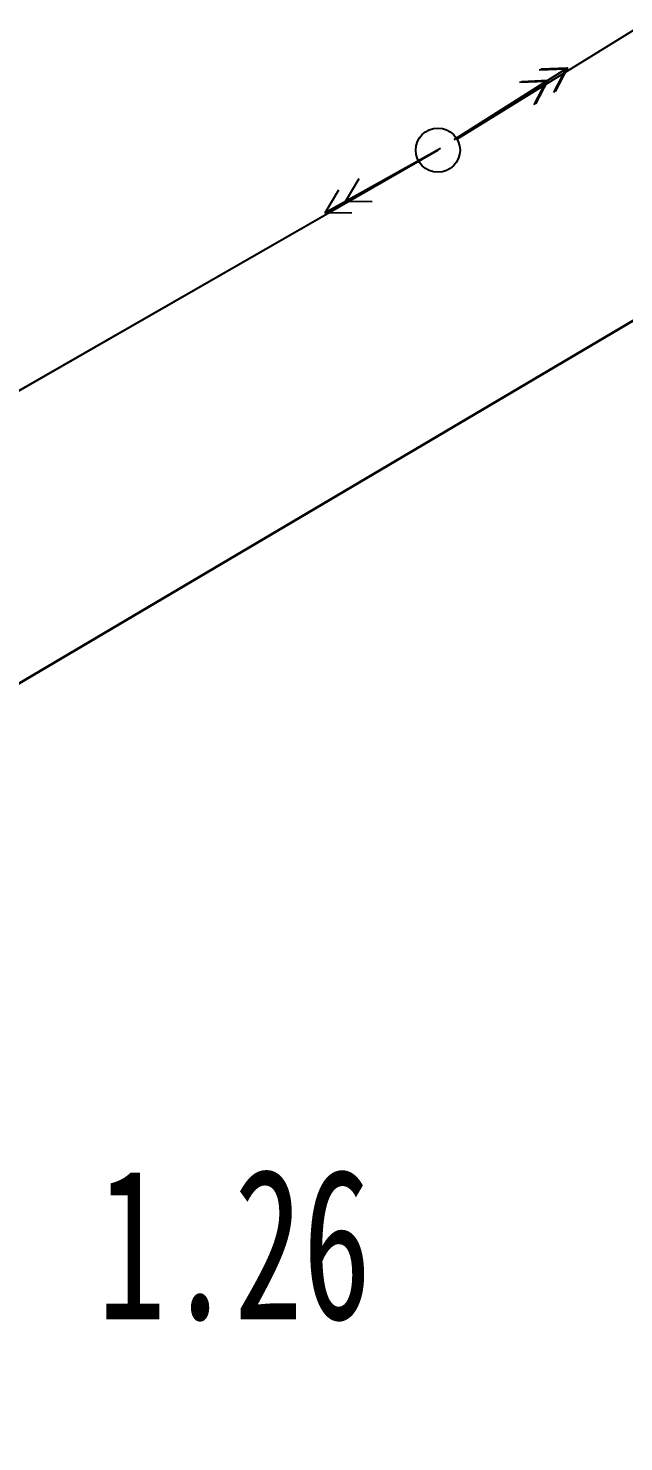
# Model space of a CAD drawing. Header units: millimetres. Extents: x 37412591 to 74834139, y 4258245 to 8527567.
# Drawn here: x 37415742.9 to 37415821.9, y 4260013.5 to 4260201 of the extents above; entities that cross this region are included whole.
import ezdxf

# ---------------------------------------------------------------- set-up
doc = ezdxf.new("R2010")
doc.units = ezdxf.units.MM
doc.layers.add('GXYZ', color=2, linetype='Continuous')
doc.layers.add('钻孔', color=7, linetype='Continuous')
doc.layers.add('保安煤柱线', color=1, linetype='线圈线（保安煤柱线） ----0-----0----0-----0----0-----0--', lineweight=30)
doc.styles.add('标准', font='SimSun.ttf', dxfattribs={"width": 0.667})
doc.linetypes.add('FENCELINE1', pattern='A,6.35,-2.54,[133,ltypeshp.shx,S=2.54,R=0,X=-2.54,Y=0],-2.54,25.4', length=36.83)
doc.linetypes.add('低压线', pattern='A,3,[13,SYBLTYPE.SHX,S=0.25,R=0,X=0,Y=0],2,[43,SYBLTYPE.SHX,S=0.05,R=0,X=0,Y=0],2,[13,SYBLTYPE.SHX,S=0.25,R=180,X=0,Y=0],7', length=14)
doc.linetypes.add('线圈线（保安煤柱线） ----0-----0----0-----0----0-----0--', pattern='A,14.5,-2,[133,ltypeshp.shx,S=0.5,R=0,X=0,Y=0],-3,25.4', length=44.9)

# ---------------------------------------------------------------- blocks, each defined once
blk = doc.blocks.new('gc013a')
at = {"linetype": 'Continuous'}
blk.add_line((0.5, 0), (4, 0), dxfattribs=at)
at = {"linetype": 'Continuous', "flags": 128}
for points in [[(2.772, 0.354), (3.384, 0), (2.772, -0.354)], [(3.388, 0.354), (4, 0), (3.388, -0.354)]]:
    blk.add_lwpolyline(points, dxfattribs=at)

msp = doc.modelspace()

# ---------------------------------------------------------------- linework, layer by layer
at = {"color": 2, "linetype": '低压线'}
for p in [(37415575.99, 4260057.93, 4910.12), (37415578.54, 4260059.36, 4910.12)]:
    msp.add_line(p, (37415797.23, 4260184.81, 4910.12), dxfattribs=at)
at = {"ltscale": 5}
msp.add_circle((37415797.23, 4260184.81, 4910.12), 2.93, dxfattribs=at)
msp.add_circle((37415797.23, 4260184.81, 4910.12), 2.93, dxfattribs=at)
at = {"layer": 'GXYZ'}
msp.add_line((37415799.74, 4260186.27, 4910.12), (37416059.07, 4260346.52, 4910.12), dxfattribs=at)
at = {"layer": 'GXYZ', "color": 2}
for p in [(37415575.99, 4260057.93, 4910.12), (37415578.54, 4260059.36, 4910.12)]:
    msp.add_line(p, (37415797.23, 4260184.81, 4910.12), dxfattribs=at)
at = {"layer": 'GXYZ'}
msp.add_circle((37415797.23, 4260184.81, 4910.12), 2.93, dxfattribs=at)
msp.add_circle((37415797.23, 4260184.81, 4910.12), 2.93, dxfattribs=at)
at = {"layer": '保安煤柱线', "color": 1, "linetype": 'FENCELINE1', "lineweight": 30, "ltscale": 2, "flags": 128}
msp.add_lwpolyline([(37414324.8, 4259278.12), (37416041.37, 4260290.96)], dxfattribs=at)

# ---------------------------------------------------------------- block references
at = {"layer": 'GXYZ', "linetype": 'Continuous', "xscale": 4.999999998789292, "yscale": 4.999999998789292, "rotation": 32.39628120477004}
for p in [(37415797.29, 4260184.89, 4910.12), (37415797.54, 4260185.01, 4910.12)]:
    msp.add_blockref('gc013a', p, dxfattribs=at)
at = {"layer": 'GXYZ', "color": 2, "xscale": 5.000000001672001, "yscale": 5.000000001672001, "rotation": 209.2112169882489}
msp.add_blockref('gc013a', (37415799.74, 4260186.27, 4910.12), dxfattribs=at)
msp.add_blockref('gc013a', (37415799.74, 4260186.27, 4910.12), dxfattribs=at)

# ---------------------------------------------------------------- texts
at = {"layer": '钻孔', "insert": (37415752.07, 4260049.78, 6205.79), "char_height": 20, "width": 80.8922, "attachment_point": 1, "style": '标准'}
msp.add_mtext('1.26', dxfattribs=at)

doc.saveas('drawing.dxf')
